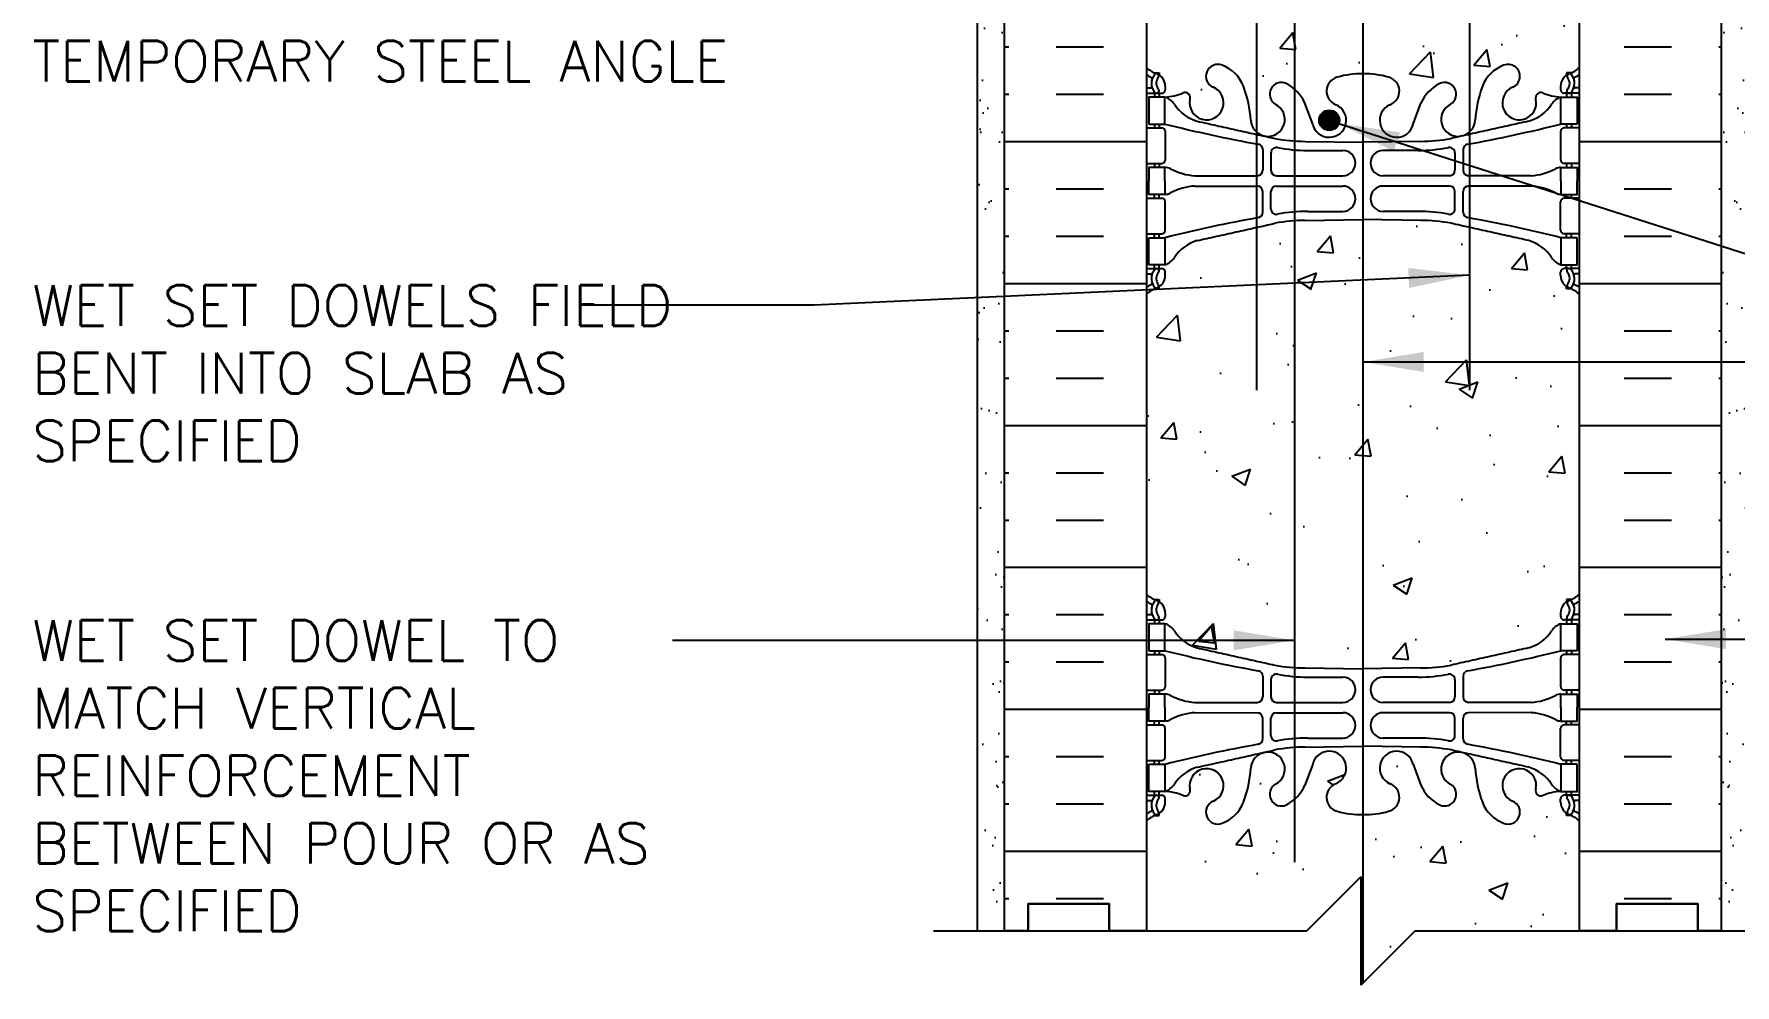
# Model space of a CAD drawing. Header units: inches. Extents: x 193.4 to 284.7, y 112.4 to 174.5.
# Drawn here: x 234.87 to 266.3, y 134.03 to 151.61 of the extents above; entities that cross this region are included whole.
import ezdxf

# ---------------------------------------------------------------- set-up
doc = ezdxf.new("R2010")
doc.units = ezdxf.units.IN
doc.header["$LTSCALE"] = 0.5
doc.header["$MEASUREMENT"] = 0
for name, color, linetype in [('HATCH', 12, 'Continuous'), ('line25', 2, 'Continuous'), ('LINE3', 3, 'Continuous'), ('LINE50', 5, 'Continuous'), ('LINE9', 9, 'Continuous'), ('TEXT', 4, 'Continuous'), ('Web_Edge', 9, 'Continuous')]:
    doc.layers.add(name, color=color, linetype=linetype)
doc.styles.add('DIM', font='romans.shx', dxfattribs={"width": 0.7})
doc.styles.add('ROMANS', font='romans.shx', dxfattribs={"height": 0.75})
doc.dimstyles.new('ext_12', dxfattribs={"dimscale": 12, "dimtxt": 0.09375, "dimasz": 0.09375, "dimexe": 0.09375, "dimexo": 0.0625, "dimgap": 0.0625, "dimtad": 1, "dimdec": 1, "dimzin": 2, "dimdsep": 46, "dimlunit": 4, "dimtxsty": 'DIM', "dimcen": 0.09, "dimdle": 0.09375, "dimclrt": 4, "dimadec": 0, "dimazin": 0, "dimtfac": 1, "dimtdec": 1, "dimtmove": 2, "dimatfit": 3, "dimfxl": 1, "dimfrac": 2, "dimtolj": 1, "dimtzin": 0, "dimarcsym": 0})
pattern_1 = [(50, (0, 0), (3.5863, -0.31376), [0.375, -4.125]), (355, (0, 0), (-0.693757, 3.76096), [0.3, -3.3]), (100.4514, (0.299, -0.026), (2.892544, 3.4472), [0.3187, -3.50571]), (46.1842, (0, 1), (5.336207, -0.827596), [0.5625, -6.1875]), (96.6356, (0.4447, 0.931), (4.67331, 4.87059), [0.47805, -5.25857]), (351.1842, (0, 1), (4.67331, 4.87059), [0.45, -4.95]), (21, (0.5, 0.75), (2.984535, -2.013094), [0.375, -4.125]), (326, (0.5, 0.75), (1.216577, 3.62575), [0.3, -3.3]), (71.4514, (0.7487, 0.5822), (4.201112, 1.612656), [0.3187, -3.50571]), (37.5, (0, 0), (0.0607993, 1.6644693), [0, -3.26, 0, -3.35, 0, -3.3125]), (7.5, (0, 0), (1.315348, 1.972059), [0, -1.91, 0, -3.185, 0, -1.2625]), (327.5, (-1.115, 0), (2.669112, -0.1127744), [0, -1.25, 0, -3.9, 0, -5.175]), (317.5, (-1.615, 0), (2.915931, 0.500525), [0, -1.625, 0, -2.59, 0, -3.675])]

msp = doc.modelspace()

# ---------------------------------------------------------------- hatches: boundary and pattern name
at = {"layer": 'HATCH'}
h = msp.add_hatch(dxfattribs=at)
h.set_pattern_fill('AR-CONC', color=256, scale=0.5)
h.set_pattern_definition(pattern_1)
h.paths.add_polyline_path([(263.423, 164.278), (263.423, 165.778), (282.319, 165.778), (282.319, 167.778), (236.528, 167.778), (236.528, 165.778), (255.423, 165.778), (255.423, 164.278), (255.423, 159.778), (255.423, 158.278), (255.423, 157.873), (255.788, 157.873), (255.788, 157.273, -0.680937), (256.131, 157.276, -0.520567), (256.633, 157.276, -0.520567), (257.154, 157.276, -0.520567), (257.536, 157.276, -0.520567), (258.19, 157.276, -0.520567), (258.587, 157.276, -0.520567), (258.807, 157.276, -0.257302), (259.562, 157.276, -0.324414), (260.409, 157.259, -0.423335), (261.43, 157.254, -0.520567), (262.451, 157.159, -0.520567), (263.002, 157.276, -0.035013), (263.058, 157.346), (263.058, 157.873), (263.423, 157.873), (263.423, 158.278), (263.423, 159.778)])
h.paths.add_polyline_path([(262.923, 156.484), (263.023, 156.484, -0.414214), (263.073, 156.534), (263.223, 156.534), (263.253, 156.564), (263.343, 156.564), (263.423, 156.484), (263.423, 156.673), (263.058, 156.673), (263.058, 157.346, 0.035013), (263.002, 157.276, 0.520567), (262.451, 157.159, 0.520567), (261.43, 157.254, 0.423335), (260.409, 157.259, 0.324414), (259.562, 157.276, 0.257302), (258.807, 157.276, 0.520567), (258.587, 157.276, 0.520567), (258.19, 157.276, 0.520567), (257.536, 157.276, 0.520567), (257.154, 157.276, 0.520567), (256.633, 157.276, 0.520567), (256.131, 157.276, 0.680937), (255.788, 157.273), (255.788, 156.673), (255.423, 156.673), (255.423, 156.484), (255.503, 156.564), (255.593, 156.564), (255.623, 156.534), (255.773, 156.534, -0.414214), (255.823, 156.484), (255.923, 156.484), (255.923, 155.923, 0.390098), (256.199, 155.624), (259.407, 155.44, 0.020761), (259.423, 155.44, 0.020761), (259.44, 155.44), (262.648, 155.624, 0.390098), (262.923, 155.923)])
h.paths.add_polyline_path([(259.04, 155.281), (256.248, 155.43, 0.438748), (255.923, 155.131), (255.923, 154.997, 0.438748), (256.248, 154.698), (259.04, 154.847, 0.390098), (259.223, 155.046), (259.223, 155.082, 0.390098)])
h.paths.add_polyline_path([(262.923, 155.131, 0.438748), (262.599, 155.43), (259.807, 155.281, 0.390098), (259.623, 155.082), (259.623, 155.046, 0.390098), (259.807, 154.847), (262.599, 154.698, 0.438748), (262.923, 154.997)])
h.paths.add_polyline_path([(263.423, 153.028), (263.423, 153.644), (263.343, 153.564), (263.253, 153.564), (263.223, 153.594), (263.073, 153.594, -0.414214), (263.023, 153.644), (262.923, 153.644), (262.923, 154.205, 0.390098), (262.648, 154.504), (259.44, 154.688, 0.020761), (259.423, 154.688, 0.020761), (259.407, 154.688), (256.199, 154.504, 0.390098), (255.923, 154.205), (255.923, 153.644), (255.823, 153.644, -0.414214), (255.773, 153.594), (255.623, 153.594), (255.593, 153.564), (255.503, 153.564), (255.423, 153.644), (255.423, 153.028), (255.423, 150.994, 0.088416), (255.569, 150.896), (255.659, 150.896), (255.659, 150.855, -0.249069), (255.769, 150.647), (255.769, 150.58, -0.414214), (255.707, 150.517), (255.659, 150.517), (255.659, 150.447), (255.764, 150.447, 0.085348), (256.094, 150.523, -0.669601), (256.226, 150.403, 2.087231), (256.66, 150.627, -1), (256.824, 151.036, -0.21345), (257.216, 150.647, -0.068226), (257.352, 150.019, 1.753171), (257.803, 150.315, -0.940793), (258.006, 150.699, -0.173075), (258.352, 150.332), (258.495, 149.945, 1.612474), (258.926, 150.305, -0.734872), (258.949, 150.816, -0.068475), (259.423, 150.878, -0.068475), (259.898, 150.816, -0.734872), (259.921, 150.305, 1.612474), (260.352, 149.945), (260.495, 150.332, -0.173075), (260.841, 150.699, -0.940793), (261.044, 150.315, 1.753171), (261.495, 150.019, -0.068226), (261.631, 150.647, -0.21345), (262.023, 151.036, -1), (262.187, 150.627, 2.087231), (262.62, 150.403, -0.638777), (262.745, 150.526, -0.02159), (262.753, 150.523, 0.085348), (263.082, 150.447), (263.187, 150.447), (263.187, 150.517), (263.14, 150.517, -0.414214), (263.077, 150.58), (263.077, 150.647, -0.249069), (263.187, 150.855), (263.187, 150.896), (263.277, 150.896, 0.088416), (263.423, 150.994)])
h.paths.add_polyline_path([(263.423, 137.062, 0.088416), (263.277, 137.16), (263.187, 137.16), (263.187, 137.201, -0.249069), (263.077, 137.409), (263.077, 137.476, -0.414214), (263.14, 137.539), (263.187, 137.539), (263.187, 137.609), (263.082, 137.609, 0.087457), (262.745, 137.53, -0.638777), (262.62, 137.653, 2.087231), (262.187, 137.428, -1), (262.023, 137.02, -0.21345), (261.631, 137.409, -0.068226), (261.495, 138.037, 1.753171), (261.044, 137.74, -0.940793), (260.841, 137.357, -0.173075), (260.495, 137.724), (260.352, 138.111, 1.612474), (259.921, 137.751, -0.734872), (259.898, 137.24, -0.068475), (259.423, 137.178, -0.068475), (258.949, 137.24, -0.734872), (258.926, 137.751, 1.612474), (258.495, 138.111), (258.352, 137.724, -0.173075), (258.006, 137.357, -0.940793), (257.803, 137.74, 1.753171), (257.352, 138.037, -0.068226), (257.216, 137.409, -0.21345), (256.824, 137.02, -1), (256.66, 137.428, 2.087231), (256.226, 137.653, -0.638777), (256.102, 137.53, 0.087457), (255.764, 137.609), (255.659, 137.609), (255.659, 137.539), (255.707, 137.539, -0.414214), (255.769, 137.476), (255.769, 137.409, -0.249069), (255.659, 137.201), (255.659, 137.16), (255.569, 137.16, 0.088416), (255.423, 137.062), (255.423, 135.028), (258.387, 135.028), (259.387, 136.028), (259.387, 134.028), (260.387, 135.028), (263.423, 135.028)])
h = msp.add_hatch(dxfattribs=at)
h.set_pattern_fill('AR-SAND', color=256, scale=0.5, style=0)
h.set_pattern_definition([(142.5, (450.5561, 25.3681), (0.0314967, 0.963412), [0, -0.76, 0, -0.85, 0, -0.8125]), (172.5, (450.5561, 25.3681), (-0.8848884, 1.411073), [0, -0.41, 0, -0.685, 0, -0.2625]), (212.5, (451.1711, 25.3681), (-1.557071, 0.0028295), [0, -0.25, 0, -0.9, 0, -1.175]), (222.5, (451.1711, 25.3681), (-1.503063, 0.438838), [0, -0.125, 0, -0.59, 0, -0.675])])
edge = h.paths.add_edge_path()
edge.add_arc((252.048, 157.528), 0.5, 360, 420, ccw=False)
edge.add_line((252.548, 157.528), (252.548, 155.278))
edge.add_line((252.548, 155.278), (252.673, 154.778))
edge.add_line((252.673, 154.778), (252.798, 154.778))
edge.add_line((252.798, 154.778), (252.798, 153.028))
edge.add_line((252.798, 153.028), (252.798, 135.028))
edge.add_line((252.798, 135.028), (252.298, 135.028))
edge.add_line((252.298, 135.028), (252.298, 157.961))
h = msp.add_hatch(dxfattribs=at)
h.set_pattern_fill('AR-SAND', color=256, scale=0.5, style=0)
h.set_pattern_definition([(37.5, (68.29065, 25.3681), (-0.0314967, 0.963412), [0, -0.76, 0, -0.85, 0, -0.8125]), (7.5, (68.2906, 25.3681), (0.8848884, 1.411073), [0, -0.41, 0, -0.685, 0, -0.2625]), (327.5, (67.67565, 25.3681), (1.557071, 0.0028295), [0, -0.25, 0, -0.9, 0, -1.175]), (317.5, (67.6756, 25.3681), (1.503063, 0.438838), [0, -0.125, 0, -0.59, 0, -0.675])])
edge = h.paths.add_edge_path()
edge.add_arc((266.798, 157.528), 0.5, 120, 180)
edge.add_line((266.298, 157.528), (266.298, 155.278))
edge.add_line((266.298, 155.278), (266.173, 154.778))
edge.add_line((266.173, 154.778), (266.048, 154.778))
edge.add_line((266.048, 154.778), (266.048, 153.028))
edge.add_line((266.048, 153.028), (266.048, 135.028))
edge.add_line((266.048, 135.028), (266.548, 135.028))
edge.add_line((266.548, 135.028), (266.548, 157.961))
h = msp.add_hatch(dxfattribs=at)
h.set_pattern_fill('INSUL', color=256, scale=7, style=0)
h.paths.add_polyline_path([(266.048, 153.028), (265.611, 153.028), (265.611, 152.528), (264.111, 152.528), (264.111, 153.028), (263.423, 153.028), (263.423, 135.028), (264.111, 135.028), (264.111, 135.528), (265.611, 135.528), (265.611, 135.028), (266.048, 135.028)])
h.paths.add_polyline_path([(255.423, 153.028), (254.736, 153.028), (254.736, 152.528), (253.236, 152.528), (253.236, 153.028), (252.798, 153.028), (252.798, 135.028), (253.236, 135.028), (253.236, 135.528), (254.736, 135.528), (254.736, 135.028), (255.423, 135.028)])
h = msp.add_hatch(dxfattribs=at)
h.set_pattern_fill('AR-CONC', color=256, scale=0.5)
h.set_pattern_definition(pattern_1)
edge = h.paths.add_edge_path()
edge.add_arc((263.077, 146.44), 0.5, 46.2109, 66.4218)
edge.add_line((263.277, 146.899), (263.187, 146.899))
edge.add_line((263.187, 146.899), (263.187, 146.94))
edge.add_arc((263.327, 147.147), 0.25, 180, 235.9442, ccw=False)
edge.add_line((263.077, 147.147), (263.077, 147.215))
edge.add_arc((263.14, 147.215), 0.0625, 90, 180, ccw=False)
edge.add_line((263.14, 147.277), (263.187, 147.277))
edge.add_line((263.187, 147.277), (263.187, 147.347))
edge.add_line((263.187, 147.347), (263.082, 147.347))
edge.add_arc((263.205, 147.69), 0.364, 214.9775, 250.3387, ccw=False)
edge.add_arc((262.282, 147.079), 0.743, 32.7919, 73.8107)
edge.add_spline(control_points=[(262.489, 147.793), (261.052, 148.113)], knot_values=[0, 0, 1, 1], degree=1, periodic=0)
edge.add_arc((260.495, 145.182), 2.984, 79.2546, 90.0995)
edge.add_line((260.49, 148.166), (259.423, 148.181))
edge.add_line((259.423, 148.181), (258.357, 148.166))
edge.add_arc((258.352, 145.182), 2.984, 89.9005, 100.7454)
edge.add_spline(control_points=[(257.795, 148.113), (256.358, 147.793)], knot_values=[0, 0, 1, 1], degree=1, periodic=0)
edge.add_arc((256.565, 147.079), 0.743, 106.1893, 147.2081)
edge.add_arc((255.642, 147.69), 0.364, 289.6613, 325.0225, ccw=False)
edge.add_line((255.764, 147.347), (255.659, 147.347))
edge.add_line((255.659, 147.347), (255.659, 147.277))
edge.add_line((255.659, 147.277), (255.707, 147.277))
edge.add_arc((255.707, 147.215), 0.0625, 0, 90, ccw=False)
edge.add_line((255.769, 147.215), (255.769, 147.147))
edge.add_arc((255.519, 147.147), 0.25, 304.0558, 360, ccw=False)
edge.add_line((255.659, 146.94), (255.659, 146.899))
edge.add_line((255.659, 146.899), (255.569, 146.899))
edge.add_arc((255.769, 146.44), 0.5, 113.5782, 133.7891)
edge.add_line((255.423, 146.801), (255.423, 141.255))
edge.add_arc((255.769, 141.616), 0.5, 226.2109, 246.4218)
edge.add_line((255.569, 141.157), (255.659, 141.157))
edge.add_line((255.659, 141.157), (255.659, 141.116))
edge.add_arc((255.519, 140.909), 0.25, 0, 55.9442, ccw=False)
edge.add_line((255.769, 140.909), (255.769, 140.841))
edge.add_arc((255.707, 140.841), 0.0625, -90, 0, ccw=False)
edge.add_line((255.707, 140.779), (255.659, 140.779))
edge.add_line((255.659, 140.779), (255.659, 140.709))
edge.add_line((255.659, 140.709), (255.764, 140.709))
edge.add_arc((255.642, 140.366), 0.364, 34.9775, 70.3387, ccw=False)
edge.add_arc((256.565, 140.977), 0.743, 212.7919, 253.8107)
edge.add_spline(control_points=[(256.358, 140.263), (257.795, 139.943)], knot_values=[0, 0, 1, 1], degree=1, periodic=0)
edge.add_arc((258.352, 142.874), 2.984, 259.2546, 270.0995)
edge.add_line((258.357, 139.89), (259.423, 139.875))
edge.add_line((259.423, 139.875), (260.49, 139.89))
edge.add_arc((260.495, 142.874), 2.984, 269.9005, 280.7454)
edge.add_spline(control_points=[(261.052, 139.943), (262.489, 140.263)], knot_values=[0, 0, 1, 1], degree=1, periodic=0)
edge.add_arc((262.282, 140.977), 0.743, 286.1893, 327.2081)
edge.add_arc((263.205, 140.366), 0.364, 109.6613, 145.0225, ccw=False)
edge.add_line((263.082, 140.709), (263.187, 140.709))
edge.add_line((263.187, 140.709), (263.187, 140.779))
edge.add_line((263.187, 140.779), (263.14, 140.779))
edge.add_arc((263.14, 140.841), 0.0625, 180, 270, ccw=False)
edge.add_line((263.077, 140.841), (263.077, 140.909))
edge.add_arc((263.327, 140.909), 0.25, 124.0558, 180, ccw=False)
edge.add_line((263.187, 141.116), (263.187, 141.157))
edge.add_line((263.187, 141.157), (263.277, 141.157))
edge.add_arc((263.077, 141.616), 0.5, 293.5782, 313.7891)
edge.add_line((263.423, 141.255), (263.423, 146.801))
at = {"layer": 'LINE3'}
msp.add_hatch(color=256, dxfattribs=at).paths.add_polyline_path([(258.987, 150.018, 1), (258.612, 150.018, 1)])

# ---------------------------------------------------------------- linework, layer by layer
at = {"layer": 'line25'}
for p, q in [((255.423, 153.028), (255.423, 135.028)), ((263.423, 135.028), (263.423, 153.028))]:
    msp.add_line(p, q, dxfattribs=at)
at = {"layer": 'LINE3'}
for p, q in [((258.158, 166.278), (258.158, 136.3)), ((259.423, 155.839), (259.423, 134.064))]:
    msp.add_line(p, q, dxfattribs=at)
for points in [[(236.528, 161.278), (256.455, 161.278, -0.414214), (257.455, 160.278), (257.455, 145.028)], [(282.319, 161.278), (262.392, 161.278, 0.414214), (261.392, 160.278), (261.392, 145.028)]]:
    msp.add_lwpolyline(points, format="xyb", dxfattribs=at)
msp.add_circle((258.8, 150.018), 0.188, dxfattribs=at)
at = {"layer": 'LINE50'}
for p, q in [((252.798, 135.028), (252.798, 153.028)), ((266.048, 135.028), (266.048, 153.028))]:
    msp.add_line(p, q, dxfattribs=at)
for points in [[(255.423, 135.028), (254.736, 135.028), (254.736, 135.528), (253.236, 135.528), (253.236, 135.028), (252.798, 135.028)], [(252.798, 135.028), (253.236, 135.028), (253.236, 135.528), (254.736, 135.528), (254.736, 135.028), (255.423, 135.028)], [(263.423, 135.028), (264.111, 135.028), (264.111, 135.528), (265.611, 135.528), (265.611, 135.028), (266.048, 135.028)], [(266.048, 135.028), (265.611, 135.028), (265.611, 135.528), (264.111, 135.528), (264.111, 135.028), (263.423, 135.028)]]:
    msp.add_lwpolyline(points, dxfattribs=at)
at = {"layer": 'LINE9'}
for p, q in [((252.298, 135.028), (252.298, 157.961)), ((259.387, 136.028), (258.387, 135.028)), ((259.387, 136.028), (259.387, 134.028)), ((251.486, 135.028), (258.387, 135.028)), ((260.387, 135.028), (259.387, 134.028)), ((260.387, 135.028), (267.77, 135.028))]:
    msp.add_line(p, q, dxfattribs=at)
at = {"layer": 'Web_Edge'}
for p, q in [((255.569, 150.896), (255.659, 150.896)), ((255.659, 150.896), (255.659, 150.855)), ((263.277, 150.896), (263.187, 150.896)), ((263.187, 150.896), (263.187, 150.855)), ((255.423, 150.617), (255.501, 150.617)), ((255.769, 150.647), (255.769, 150.58)), ((263.077, 150.647), (263.077, 150.58)), ((263.423, 150.617), (263.346, 150.617)), ((255.423, 150.517), (255.707, 150.517)), ((255.569, 150.517), (255.569, 150.447)), ((255.659, 150.517), (255.659, 150.447)), ((258.495, 149.945), (258.352, 150.332)), ((260.352, 149.945), (260.495, 150.332)), ((263.423, 150.517), (263.14, 150.517)), ((263.187, 150.517), (263.187, 150.447)), ((263.277, 150.517), (263.277, 150.447)), ((255.569, 149.947), (255.569, 149.877)), ((255.659, 149.947), (255.659, 149.877)), ((263.187, 149.947), (263.187, 149.877)), ((263.277, 149.947), (263.277, 149.877)), ((255.423, 149.877), (255.707, 149.877)), ((255.769, 149.815), (255.769, 149.28)), ((258.357, 149.629), (259.423, 149.613)), ((260.49, 149.629), (259.423, 149.613)), ((263.077, 149.815), (263.077, 149.28)), ((263.423, 149.877), (263.14, 149.877)), ((257.571, 149.477), (257.571, 149.093)), ((257.724, 149.415), (257.724, 149.093)), ((258.404, 149.461), (259.051, 149.461)), ((260.443, 149.461), (259.796, 149.461)), ((261.123, 149.415), (261.123, 149.093)), ((261.275, 149.477), (261.275, 149.093)), ((255.423, 149.217), (255.707, 149.217)), ((255.569, 149.217), (255.569, 149.147)), ((255.659, 149.217), (255.659, 149.147)), ((263.423, 149.217), (263.14, 149.217)), ((263.187, 149.217), (263.187, 149.147)), ((263.277, 149.217), (263.277, 149.147)), ((256.317, 148.992), (257.472, 148.993)), ((256.317, 148.803), (257.472, 148.802)), ((257.571, 148.317), (257.571, 148.702)), ((257.724, 148.379), (257.724, 148.702)), ((257.824, 148.993), (259.051, 148.993)), ((257.824, 148.802), (259.051, 148.802)), ((261.023, 148.993), (259.796, 148.993)), ((261.023, 148.802), (259.796, 148.802)), ((261.123, 148.379), (261.123, 148.702)), ((261.275, 148.317), (261.275, 148.702)), ((262.53, 148.992), (261.375, 148.993)), ((262.53, 148.803), (261.375, 148.802)), ((255.423, 148.577), (255.707, 148.577)), ((255.569, 148.577), (255.569, 148.647)), ((255.659, 148.577), (255.659, 148.647)), ((255.769, 147.98), (255.769, 148.515)), ((263.077, 147.98), (263.077, 148.515)), ((263.423, 148.577), (263.14, 148.577)), ((263.187, 148.577), (263.187, 148.647)), ((263.277, 148.577), (263.277, 148.647)), ((258.357, 148.166), (259.423, 148.181)), ((258.404, 148.333), (259.051, 148.333)), ((260.49, 148.166), (259.423, 148.181)), ((260.443, 148.333), (259.796, 148.333)), ((255.423, 147.917), (255.707, 147.917)), ((255.569, 147.847), (255.569, 147.917)), ((255.659, 147.847), (255.659, 147.917)), ((263.423, 147.917), (263.14, 147.917)), ((263.187, 147.847), (263.187, 147.917)), ((263.277, 147.847), (263.277, 147.917)), ((255.423, 147.277), (255.707, 147.277)), ((255.423, 147.177), (255.501, 147.177)), ((255.569, 147.277), (255.569, 147.347)), ((255.659, 147.277), (255.659, 147.347)), ((255.769, 147.147), (255.769, 147.215)), ((263.077, 147.147), (263.077, 147.215)), ((263.423, 147.277), (263.14, 147.277)), ((263.187, 147.277), (263.187, 147.347)), ((263.277, 147.277), (263.277, 147.347)), ((263.423, 147.177), (263.346, 147.177)), ((255.569, 146.899), (255.659, 146.899)), ((255.659, 146.899), (255.659, 146.94)), ((263.187, 146.899), (263.187, 146.94)), ((263.277, 146.899), (263.187, 146.899)), ((255.569, 141.157), (255.659, 141.157)), ((255.659, 141.157), (255.659, 141.116)), ((263.277, 141.157), (263.187, 141.157)), ((263.187, 141.157), (263.187, 141.116)), ((255.423, 140.879), (255.501, 140.879)), ((255.769, 140.909), (255.769, 140.841)), ((263.077, 140.909), (263.077, 140.841)), ((263.423, 140.879), (263.346, 140.879)), ((255.423, 140.779), (255.707, 140.779)), ((255.569, 140.779), (255.569, 140.709)), ((255.659, 140.779), (255.659, 140.709)), ((263.423, 140.779), (263.14, 140.779)), ((263.187, 140.779), (263.187, 140.709)), ((263.277, 140.779), (263.277, 140.709)), ((255.569, 140.209), (255.569, 140.139)), ((255.659, 140.209), (255.659, 140.139)), ((263.187, 140.209), (263.187, 140.139)), ((263.277, 140.209), (263.277, 140.139)), ((255.423, 140.139), (255.707, 140.139)), ((255.769, 140.076), (255.769, 139.541)), ((258.357, 139.89), (259.423, 139.875)), ((260.49, 139.89), (259.423, 139.875)), ((263.077, 140.076), (263.077, 139.541)), ((263.423, 140.139), (263.14, 140.139)), ((257.571, 139.739), (257.571, 139.354)), ((257.724, 139.677), (257.724, 139.354)), ((258.404, 139.722), (259.051, 139.722)), ((260.443, 139.722), (259.796, 139.722)), ((261.123, 139.677), (261.123, 139.354)), ((261.275, 139.739), (261.275, 139.354)), ((255.423, 139.479), (255.707, 139.479)), ((255.569, 139.479), (255.569, 139.409)), ((255.659, 139.479), (255.659, 139.409)), ((256.317, 139.253), (257.472, 139.254)), ((257.824, 139.254), (259.051, 139.254)), ((261.023, 139.254), (259.796, 139.254)), ((262.53, 139.253), (261.375, 139.254)), ((263.423, 139.479), (263.14, 139.479)), ((263.187, 139.479), (263.187, 139.409)), ((263.277, 139.479), (263.277, 139.409)), ((256.317, 139.064), (257.472, 139.063)), ((257.571, 138.578), (257.571, 138.963)), ((257.724, 138.64), (257.724, 138.963)), ((257.824, 139.063), (259.051, 139.063)), ((261.023, 139.063), (259.796, 139.063)), ((261.123, 138.64), (261.123, 138.963)), ((261.275, 138.578), (261.275, 138.963)), ((262.53, 139.064), (261.375, 139.063)), ((255.423, 138.839), (255.707, 138.839)), ((255.569, 138.839), (255.569, 138.909)), ((255.659, 138.839), (255.659, 138.909)), ((255.769, 138.241), (255.769, 138.776)), ((263.077, 138.241), (263.077, 138.776)), ((263.423, 138.839), (263.14, 138.839)), ((263.187, 138.839), (263.187, 138.909)), ((263.277, 138.839), (263.277, 138.909)), ((258.357, 138.427), (259.423, 138.442)), ((258.404, 138.595), (259.051, 138.595)), ((260.49, 138.427), (259.423, 138.442)), ((260.443, 138.595), (259.796, 138.595)), ((255.423, 138.179), (255.707, 138.179)), ((255.569, 138.109), (255.569, 138.179)), ((255.659, 138.109), (255.659, 138.179)), ((258.495, 138.111), (258.352, 137.724)), ((260.352, 138.111), (260.495, 137.724)), ((263.423, 138.179), (263.14, 138.179)), ((263.187, 138.109), (263.187, 138.179)), ((263.277, 138.109), (263.277, 138.179)), ((255.423, 137.539), (255.707, 137.539)), ((255.423, 137.439), (255.501, 137.439)), ((255.569, 137.539), (255.569, 137.609)), ((255.659, 137.539), (255.659, 137.609)), ((255.769, 137.409), (255.769, 137.476)), ((263.077, 137.409), (263.077, 137.476)), ((263.423, 137.539), (263.14, 137.539)), ((263.187, 137.539), (263.187, 137.609)), ((263.277, 137.539), (263.277, 137.609)), ((263.423, 137.439), (263.346, 137.439)), ((255.569, 137.16), (255.659, 137.16)), ((255.659, 137.16), (255.659, 137.201)), ((263.187, 137.16), (263.187, 137.201)), ((263.277, 137.16), (263.187, 137.16))]:
    msp.add_line(p, q, dxfattribs=at)
for points in [[(255.464, 149.947), (255.764, 149.947), (255.764, 150.447), (255.464, 150.447)], [(263.382, 149.947), (263.082, 149.947), (263.082, 150.447), (263.382, 150.447)], [(255.464, 147.847), (255.764, 147.847), (255.764, 147.347), (255.464, 147.347)], [(263.382, 147.847), (263.082, 147.847), (263.082, 147.347), (263.382, 147.347)], [(255.464, 140.209), (255.764, 140.209), (255.764, 140.709), (255.464, 140.709)], [(263.382, 140.209), (263.082, 140.209), (263.082, 140.709), (263.382, 140.709)], [(255.464, 138.109), (255.764, 138.109), (255.764, 137.609), (255.464, 137.609)], [(263.382, 138.109), (263.082, 138.109), (263.082, 137.609), (263.382, 137.609)]]:
    msp.add_lwpolyline(points, close=True, dxfattribs=at)
for points in [[(255.764, 148.897), (255.764, 149.147), (255.464, 149.147), (255.464, 148.897)], [(263.082, 148.897), (263.082, 149.147), (263.382, 149.147), (263.382, 148.897)], [(255.764, 148.897), (255.764, 148.647), (255.464, 148.647), (255.464, 148.897)], [(263.082, 148.897), (263.082, 148.647), (263.382, 148.647), (263.382, 148.897)], [(255.764, 139.159), (255.764, 139.409), (255.464, 139.409), (255.464, 139.159)], [(263.082, 139.159), (263.082, 139.409), (263.382, 139.409), (263.382, 139.159)], [(255.764, 139.159), (255.764, 138.909), (255.464, 138.909), (255.464, 139.159)], [(263.082, 139.159), (263.082, 138.909), (263.382, 138.909), (263.382, 139.159)]]:
    msp.add_lwpolyline(points, dxfattribs=at)
for centre, radius, start, end in [((255.769, 151.354), 0.5, 226.2109, 250.5288), ((255.519, 150.647), 0.25, 0, 70.5288), ((256.742, 150.832), 0.22, 68.1963, 248.1963), ((256.585, 150.403), 0.677, 21.1239, 69.3197), ((262.262, 150.403), 0.677, 110.6803, 158.8761), ((262.105, 150.832), 0.22, 291.8037, 111.8037), ((263.327, 150.647), 0.25, 109.4712, 180), ((263.077, 151.354), 0.5, 289.4712, 313.7891), ((255.769, 151.354), 0.6, 234.7832, 245.0748), ((255.501, 150.637), 0.0196, 269.4032, 15.4901), ((255.763, 150.702), 0.25, 140.1145, 222.4609), ((255.507, 150.791), 0.021, 343.464, 63.9957), ((255.605, 150.833), 0.045, 321.448, 139.1879), ((255.612, 150.564), 0.045, 222.4609, 42.4609), ((255.763, 150.702), 0.16, 140.0001, 222.4609), ((255.707, 150.58), 0.0625, 270, 0), ((256.534, 150.341), 0.314, 168.5886, 66.1916), ((254.994, 149.838), 2.365, 4.3895, 20.0015), ((257.916, 150.501), 0.217, 65.5264, 238.537), ((257.665, 150.031), 0.75, 23.6938, 62.9705), ((259.018, 150.557), 0.268, 104.7892, 250.0338), ((259.412, 149.124), 1.754, 89.6229, 105.2918), ((259.435, 149.124), 1.754, 74.7082, 90.3771), ((259.829, 150.557), 0.268, 289.9662, 75.2108), ((261.182, 150.031), 0.75, 117.0295, 156.3062), ((260.931, 150.501), 0.217, 301.463, 114.4736), ((263.853, 149.838), 2.365, 159.9985, 175.6105), ((262.313, 150.341), 0.314, 113.8084, 11.4114), ((263.14, 150.58), 0.0625, 180, 270), ((263.235, 150.564), 0.045, 137.5391, 317.5391), ((263.241, 150.833), 0.045, 40.8121, 218.552), ((263.084, 150.702), 0.16, 317.5391, 39.9999), ((263.084, 150.702), 0.25, 317.5391, 39.8855), ((263.339, 150.791), 0.021, 116.0043, 196.536), ((263.345, 150.637), 0.0196, 164.5099, 270.5968), ((263.077, 151.354), 0.6, 294.9252, 305.2168), ((255.71, 151.443), 0.997, 273.1538, 293.1467), ((255.642, 150.105), 0.364, 34.9775, 70.3387), ((256.565, 150.716), 0.743, 212.7919, 253.8107), ((256.135, 150.435), 0.0968, 340.1551, 110.4331), ((257.665, 150.034), 0.314, 182.7357, 63.9348), ((258.8, 150.018), 0.314, 193.4146, 66.1916), ((260.047, 150.018), 0.314, 113.8084, 346.5854), ((261.182, 150.034), 0.314, 116.0652, 357.2643), ((262.282, 150.716), 0.743, 286.1893, 327.2081), ((262.711, 150.435), 0.0968, 69.5669, 199.8449), ((263.137, 151.443), 0.997, 246.8533, 266.8462), ((263.205, 150.105), 0.364, 109.6613, 145.0225), ((262.573, 177.368), 28.253, 256.0552, 259.6343), ((256.274, 177.368), 28.253, 280.3657, 283.9448), ((255.707, 149.815), 0.0625, 0, 90), ((258.352, 152.613), 2.984, 259.2546, 270.0995), ((260.495, 152.613), 2.984, 269.9005, 280.7454), ((263.14, 149.815), 0.0625, 90, 180), ((257.471, 149.477), 0.1, 360, 79.6343), ((257.824, 149.415), 0.1, 79.2546, 180), ((258.399, 152.445), 2.984, 259.2546, 270.0995), ((259.051, 149.227), 0.234, 270, 90), ((259.796, 149.227), 0.234, 90, 270), ((260.448, 152.445), 2.984, 269.9005, 280.7454), ((261.023, 149.415), 0.1, 0, 100.7454), ((261.375, 149.477), 0.1, 100.3657, 180), ((255.707, 149.28), 0.0625, 270, 0), ((255.76, 148.929), 0.219, 60.4937, 88.92), ((256.402, 150.149), 1.16, 242.5844, 265.8032), ((257.471, 149.093), 0.1, 270.0388, 360), ((257.824, 149.093), 0.1, 180, 270), ((261.023, 149.093), 0.1, 270, 0), ((261.375, 149.093), 0.1, 180, 269.9612), ((262.445, 150.149), 1.16, 274.1968, 297.4156), ((263.087, 148.929), 0.219, 91.08, 119.5063), ((263.14, 149.28), 0.0625, 180, 270), ((256.402, 147.646), 1.16, 94.1968, 117.4156), ((257.471, 148.702), 0.1, 0, 89.9612), ((257.824, 148.702), 0.1, 90, 180), ((259.051, 148.568), 0.234, 270, 90), ((259.796, 148.568), 0.234, 90, 270), ((261.023, 148.702), 0.1, 0, 90), ((261.375, 148.702), 0.1, 90.0388, 180), ((262.445, 147.646), 1.16, 62.5844, 85.8032), ((255.707, 148.515), 0.0625, 0, 90), ((255.76, 148.866), 0.219, 271.08, 299.5063), ((257.824, 148.379), 0.1, 180, 280.7454), ((261.023, 148.379), 0.1, 259.2546, 0), ((263.087, 148.866), 0.219, 240.4937, 268.92), ((263.14, 148.515), 0.0625, 90, 180), ((262.573, 120.427), 28.253, 100.3657, 103.9448), ((257.471, 148.317), 0.1, 280.3657, 0), ((258.352, 145.182), 2.984, 89.9005, 100.7454), ((258.399, 145.35), 2.984, 89.9005, 100.7454), ((260.448, 145.35), 2.984, 79.2546, 90.0995), ((260.495, 145.182), 2.984, 79.2546, 90.0995), ((261.375, 148.317), 0.1, 180, 259.6343), ((256.274, 120.427), 28.253, 76.0552, 79.6343), ((255.707, 147.98), 0.0625, 270, 0), ((256.565, 147.079), 0.743, 106.1893, 147.2081), ((262.282, 147.079), 0.743, 32.7919, 73.8107), ((263.14, 147.98), 0.0625, 180, 270), ((255.642, 147.69), 0.364, 289.6613, 325.0225), ((263.205, 147.69), 0.364, 214.9775, 250.3387), ((255.501, 147.158), 0.0196, 344.5099, 90.5968), ((255.763, 147.093), 0.25, 137.5391, 219.8855), ((255.612, 147.231), 0.045, 317.5391, 137.5391), ((255.763, 147.093), 0.16, 137.5391, 219.9999), ((255.519, 147.147), 0.25, 289.4712, 360), ((255.707, 147.215), 0.0625, 360, 90), ((263.14, 147.215), 0.0625, 90, 180), ((263.327, 147.147), 0.25, 180, 250.5288), ((263.235, 147.231), 0.045, 42.4609, 222.4609), ((263.084, 147.093), 0.16, 320.0001, 42.4609), ((263.084, 147.093), 0.25, 320.1145, 42.4609), ((263.345, 147.158), 0.0196, 89.4032, 195.4901), ((255.769, 146.44), 0.6, 114.9252, 125.2168), ((255.769, 146.44), 0.5, 109.4712, 133.7891), ((255.507, 147.003), 0.021, 296.0043, 16.536), ((255.605, 146.962), 0.045, 220.8121, 38.552), ((263.241, 146.962), 0.045, 141.448, 319.1879), ((263.077, 146.44), 0.5, 46.2109, 70.5288), ((263.339, 147.003), 0.021, 163.464, 243.9957), ((263.077, 146.44), 0.6, 54.7832, 65.0748), ((255.769, 141.616), 0.5, 226.2109, 250.5288), ((255.605, 141.094), 0.045, 321.448, 139.1879), ((255.519, 140.909), 0.25, 0, 70.5288), ((263.327, 140.909), 0.25, 109.4712, 180), ((263.241, 141.094), 0.045, 40.8121, 218.552), ((263.077, 141.616), 0.5, 289.4712, 313.7891), ((255.769, 141.616), 0.6, 234.7832, 245.0748), ((255.501, 140.898), 0.0196, 269.4032, 15.4901), ((255.763, 140.963), 0.25, 140.1145, 222.4609), ((255.507, 141.053), 0.021, 343.464, 63.9957), ((255.612, 140.825), 0.045, 222.4609, 42.4609), ((255.763, 140.963), 0.16, 140.0001, 222.4609), ((255.707, 140.841), 0.0625, 270, 0), ((263.14, 140.841), 0.0625, 180, 270), ((263.235, 140.825), 0.045, 137.5391, 317.5391), ((263.084, 140.963), 0.16, 317.5391, 39.9999), ((263.084, 140.963), 0.25, 317.5391, 39.8855), ((263.339, 141.053), 0.021, 116.0043, 196.536), ((263.345, 140.898), 0.0196, 164.5099, 270.5968), ((263.077, 141.616), 0.6, 294.9252, 305.2168), ((255.642, 140.366), 0.364, 34.9775, 70.3387), ((256.565, 140.977), 0.743, 212.7919, 253.8107), ((262.282, 140.977), 0.743, 286.1893, 327.2081), ((263.205, 140.366), 0.364, 109.6613, 145.0225), ((262.573, 167.629), 28.253, 256.0552, 259.6343), ((256.274, 167.629), 28.253, 280.3657, 283.9448), ((255.707, 140.076), 0.0625, 0, 90), ((258.352, 142.874), 2.984, 259.2546, 270.0995), ((260.495, 142.874), 2.984, 269.9005, 280.7454), ((263.14, 140.076), 0.0625, 90, 180), ((257.471, 139.739), 0.1, 360, 79.6343), ((257.824, 139.677), 0.1, 79.2546, 180), ((258.399, 142.706), 2.984, 259.2546, 270.0995), ((259.051, 139.488), 0.234, 270, 90), ((259.796, 139.488), 0.234, 90, 270), ((260.448, 142.706), 2.984, 269.9005, 280.7454), ((261.023, 139.677), 0.1, 0, 100.7454), ((261.375, 139.739), 0.1, 100.3657, 180), ((255.707, 139.541), 0.0625, 270, 0), ((255.76, 139.19), 0.219, 60.4937, 88.92), ((256.402, 140.41), 1.16, 242.5844, 265.8032), ((257.471, 139.354), 0.1, 270.0388, 360), ((257.824, 139.354), 0.1, 180, 270), ((261.023, 139.354), 0.1, 270, 0), ((261.375, 139.354), 0.1, 180, 269.9612), ((262.445, 140.41), 1.16, 274.1968, 297.4156), ((263.087, 139.19), 0.219, 91.08, 119.5063), ((263.14, 139.541), 0.0625, 180, 270), ((255.76, 139.127), 0.219, 271.08, 299.5063), ((256.402, 137.907), 1.16, 94.1968, 117.4156), ((257.471, 138.963), 0.1, 0, 89.9612), ((257.824, 138.963), 0.1, 90, 180), ((259.051, 138.829), 0.234, 270, 90), ((259.796, 138.829), 0.234, 90, 270), ((261.023, 138.963), 0.1, 0, 90), ((261.375, 138.963), 0.1, 90.0388, 180), ((262.445, 137.907), 1.16, 62.5844, 85.8032), ((263.087, 139.127), 0.219, 240.4937, 268.92), ((255.707, 138.776), 0.0625, 0, 90), ((257.824, 138.64), 0.1, 180, 280.7454), ((261.023, 138.64), 0.1, 259.2546, 0), ((263.14, 138.776), 0.0625, 90, 180), ((262.573, 110.688), 28.253, 100.3657, 103.9448), ((257.665, 138.022), 0.314, 296.0652, 177.2643), ((257.471, 138.578), 0.1, 280.3657, 0), ((258.352, 135.443), 2.984, 89.9005, 100.7454), ((258.399, 135.611), 2.984, 89.9005, 100.7454), ((258.8, 138.038), 0.314, 293.8084, 166.5854), ((260.047, 138.038), 0.314, 13.4146, 246.1916), ((260.448, 135.611), 2.984, 79.2546, 90.0995), ((260.495, 135.443), 2.984, 79.2546, 90.0995), ((261.182, 138.022), 0.314, 2.7357, 243.9348), ((261.375, 138.578), 0.1, 180, 259.6343), ((256.274, 110.688), 28.253, 76.0552, 79.6343), ((255.707, 138.241), 0.0625, 270, 0), ((256.565, 137.34), 0.743, 106.1893, 147.2081), ((256.534, 137.715), 0.314, 293.8084, 191.4114), ((254.994, 138.218), 2.365, 339.9985, 355.6105), ((263.853, 138.218), 2.365, 184.3895, 200.0015), ((262.313, 137.715), 0.314, 348.5886, 246.1916), ((262.282, 137.34), 0.743, 32.7919, 73.8107), ((263.14, 138.241), 0.0625, 180, 270), ((255.642, 137.951), 0.364, 289.6613, 325.0225), ((257.916, 137.555), 0.217, 121.463, 294.4736), ((257.665, 138.025), 0.75, 297.0295, 336.3062), ((259.018, 137.499), 0.268, 109.9662, 255.2108), ((259.829, 137.499), 0.268, 284.7892, 70.0338), ((261.182, 138.025), 0.75, 203.6938, 242.9705), ((260.931, 137.555), 0.217, 245.5264, 58.537), ((263.205, 137.951), 0.364, 214.9775, 250.3387), ((255.501, 137.419), 0.0196, 344.5099, 90.5968), ((255.763, 137.354), 0.25, 137.5391, 219.8855), ((255.612, 137.492), 0.045, 317.5391, 137.5391), ((255.763, 137.354), 0.16, 137.5391, 219.9999), ((255.519, 137.409), 0.25, 289.4712, 360), ((255.707, 137.476), 0.0625, 360, 90), ((255.71, 136.613), 0.997, 66.8533, 86.8462), ((256.135, 137.62), 0.0968, 249.5669, 19.8449), ((256.742, 137.224), 0.22, 111.8037, 291.8037), ((256.585, 137.653), 0.677, 290.6803, 338.8761), ((262.262, 137.653), 0.677, 201.1239, 249.3197), ((262.105, 137.224), 0.22, 248.1963, 68.1963), ((262.711, 137.62), 0.0968, 160.1551, 290.4331), ((263.137, 136.613), 0.997, 93.1538, 113.1467), ((263.14, 137.476), 0.0625, 90, 180), ((263.327, 137.409), 0.25, 180, 250.5288), ((263.235, 137.492), 0.045, 42.4609, 222.4609), ((263.084, 137.354), 0.16, 320.0001, 42.4609), ((263.084, 137.354), 0.25, 320.1145, 42.4609), ((263.345, 137.419), 0.0196, 89.4032, 195.4901), ((255.769, 136.701), 0.6, 114.9252, 125.2168), ((255.769, 136.701), 0.5, 109.4712, 133.7891), ((255.507, 137.264), 0.021, 296.0043, 16.536), ((255.605, 137.223), 0.045, 220.8121, 38.552), ((259.412, 138.932), 1.754, 254.7082, 270.3771), ((259.435, 138.932), 1.754, 269.6229, 285.2918), ((263.241, 137.223), 0.045, 141.448, 319.1879), ((263.077, 136.701), 0.5, 46.2109, 70.5288), ((263.339, 137.264), 0.021, 163.464, 243.9957), ((263.077, 136.701), 0.6, 54.7832, 65.0748)]:
    msp.add_arc(centre, radius, start, end, dxfattribs=at)
for points in [[(256.358, 150.002), (257.795, 149.682)], [(262.489, 150.002), (261.052, 149.682)], [(256.358, 147.793), (257.795, 148.113)], [(262.489, 147.793), (261.052, 148.113)], [(256.358, 140.263), (257.795, 139.943)], [(262.489, 140.263), (261.052, 139.943)], [(256.358, 138.054), (257.795, 138.374)], [(262.489, 138.054), (261.052, 138.374)]]:
    msp.add_open_spline(points, degree=1, dxfattribs=at)

# ---------------------------------------------------------------- texts
at = {"layer": 'TEXT', "char_height": 0.75, "attachment_point": 4, "style": 'ROMANS'}
for s, insert, width in [('TEMPORARY STEEL ANGLE', (234.833, 151.111), 13.38313), ('\\PWET SET DOWELS FIELD BENT INTO SLAB AS SPECIFIED', (234.833, 145.968), 13.38313), ('WET SET DOWEL TO MATCH VERTICAL REINFORCEMENT BETWEEN POUR OR AS SPECIFIED', (234.833, 137.898), 13.47255)]:
    msp.add_mtext(s, dxfattribs=dict(at, insert=insert, width=width))

# ---------------------------------------------------------------- leaders
at = {"layer": 'TEXT'}
for points in [[(258.978, 149.961), (272.722, 145.549), (277.229, 145.549)], [(261.392, 147.154), (249.283, 146.598), (245.111, 146.598)], [(259.423, 145.549), (272.722, 145.549)], [(258.158, 140.401), (246.664, 140.401)], [(265.009, 140.423), (271.636, 140.423)]]:
    msp.add_leader(points, dimstyle='ext_12', override={"dimgap": 0.0625, "dimtad": 0}, dxfattribs=at)

doc.saveas('drawing.dxf')
